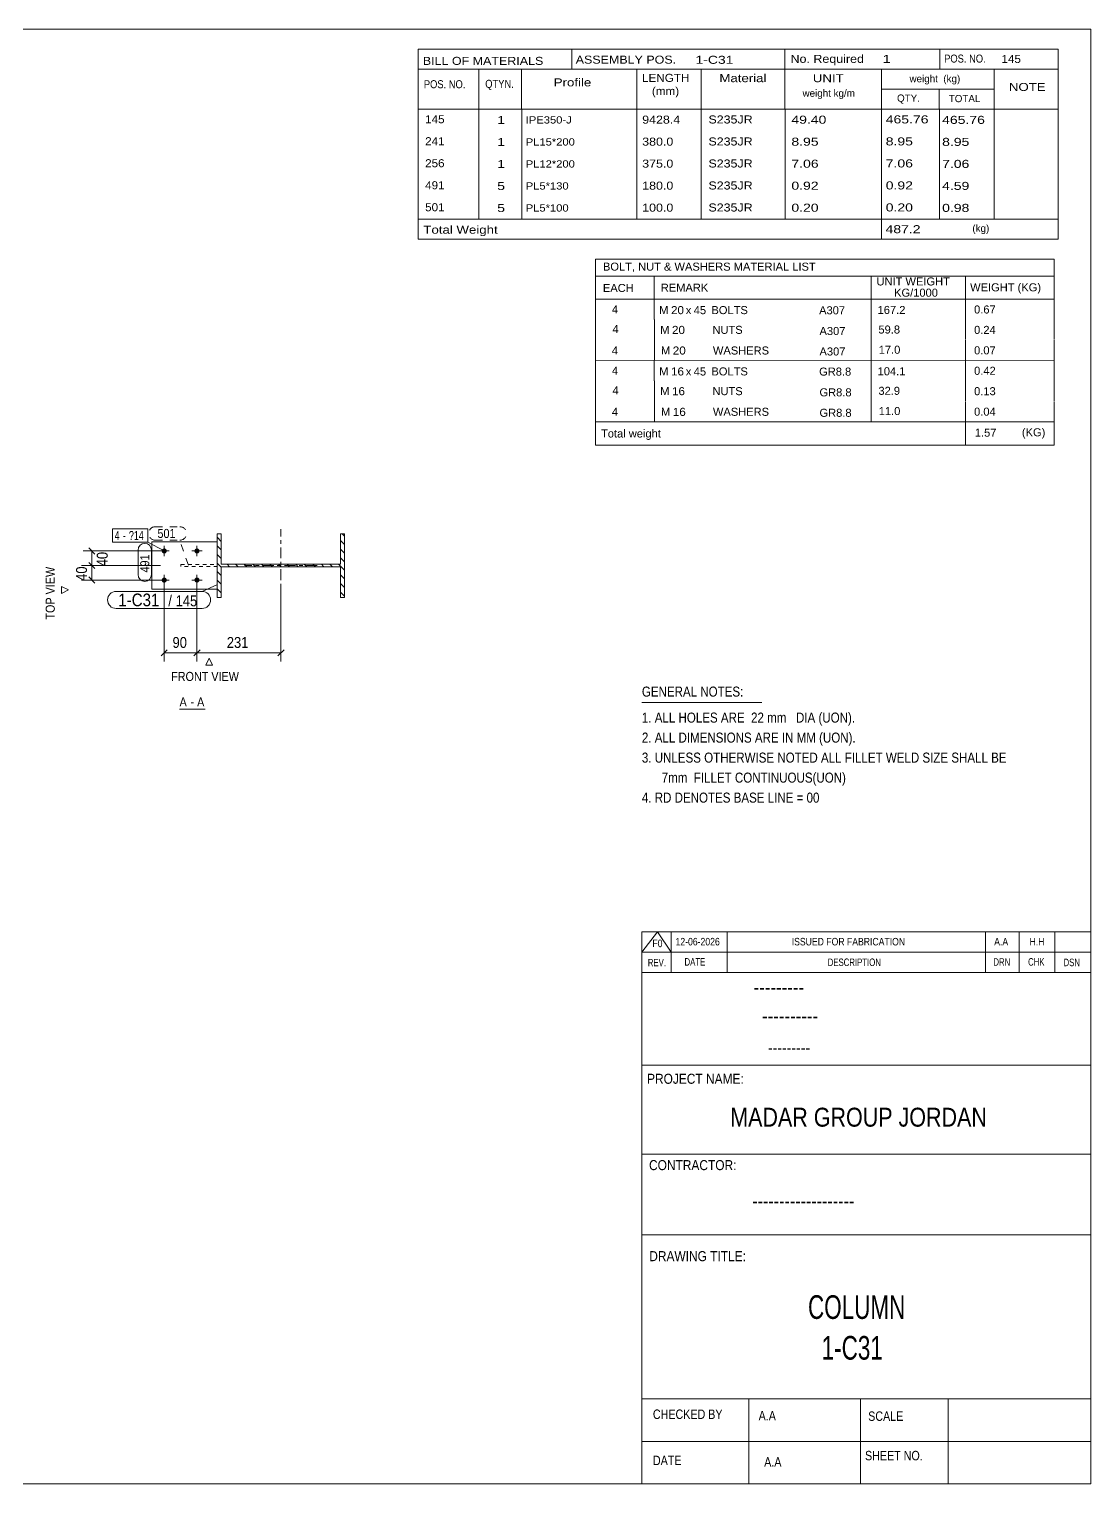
# Model space of a CAD drawing. Header units: millimetres. Extents: x 2 to 579, y 1 to 405.
# Drawn here: x 287 to 579, y 5 to 405 of the extents above; entities that cross this region are included whole.
import ezdxf

# ---------------------------------------------------------------- set-up
doc = ezdxf.new("R2010")
doc.units = ezdxf.units.MM
for name, pattern in [('XKITLINE00', [0]), ('XKITLINE01', [4, 1, -1, 1, -1]), ('XKITLINE02', [4, 2, -2]), ('XKITLINE03', [6, 3, -1, 1, -1])]:
    doc.linetypes.add(name, pattern=pattern)
for name, color, linetype, lineweight in [('Bolt', 3, 'Continuous', 0), ('BoltMark', 7, 'Continuous', 0), ('Dimensions', 7, 'Continuous', 0), ('DrawingSheet', 5, 'Continuous', 0), ('OtherObjectType', 7, 'Continuous', 0), ('Part', 2, 'Continuous', 0), ('PartMark', 7, 'Continuous', 0)]:
    doc.layers.add(name, color=color, linetype=linetype, lineweight=lineweight)
doc.styles.add('@ARIAL_UNICODE_MS_BOLD', font='ARIAL.TTF')
doc.styles.add('ARIAL', font='ARIAL.TTF')
doc.styles.add('ARIAL_NARROW', font='ARIALN.TTF')
doc.styles.add('COMIC_SANS_MS_BOLD', font='COMICBD.TTF')
doc.styles.add('SWIS721_EX_BT', font='ARIAL.TTF')
doc.styles.add('SWISSE', font='ARIAL.TTF')

# ---------------------------------------------------------------- blocks, each defined once
blk = doc.blocks.new('*A1')
at = {"layer": 'Part', "color": 7, "linetype": 'XKITLINE00', "lineweight": 0}
for p, q in [((339.83, 264.16), (338.73, 265.26)), ((373.73, 263.26), (372.63, 264.36)), ((373.73, 265.62), (373.09, 266.26)), ((339.83, 261.81), (338.73, 262.91)), ((339.83, 259.45), (338.73, 260.55)), ((373.73, 260.91), (372.63, 262.01)), ((339.83, 257.09), (338.73, 258.19)), ((342.12, 257.16), (341.42, 257.86)), ((344.47, 257.16), (343.77, 257.86)), ((346.83, 257.16), (346.13, 257.86)), ((349.19, 257.16), (348.49, 257.86)), ((351.55, 257.16), (350.85, 257.86)), ((353.9, 257.16), (353.2, 257.86)), ((356.26, 257.16), (355.56, 257.86)), ((358.62, 257.16), (357.92, 257.86)), ((360.98, 257.16), (360.28, 257.86)), ((363.33, 257.16), (362.63, 257.86)), ((365.69, 257.16), (364.99, 257.86)), ((368.05, 257.16), (367.35, 257.86)), ((370.4, 257.16), (369.7, 257.86)), ((373.73, 256.19), (372.06, 257.86)), ((373.73, 258.55), (372.63, 259.65)), ((339.83, 254.73), (338.73, 255.83)), ((339.83, 252.38), (338.73, 253.48)), ((373.73, 253.84), (372.63, 254.94)), ((373.73, 251.48), (372.63, 252.58)), ((339.83, 250.02), (338.73, 251.12)), ((338.73, 248.76), (338.73, 248.76)), ((338.73, 248.76), (338.73, 248.76)), ((373.73, 249.12), (372.63, 250.22))]:
    blk.add_line(p, q, dxfattribs=at)
blk = doc.blocks.new('*A42')
at = {"layer": 'Bolt'}
for points in [[(324.16, 262.21), (324.2, 262.21), (324.23, 262.2), (324.27, 262.2), (324.3, 262.19), (324.33, 262.18), (324.37, 262.17), (324.4, 262.16), (324.43, 262.14), (324.46, 262.13), (324.49, 262.11), (324.52, 262.09), (324.55, 262.07), (324.57, 262.05), (324.6, 262.03), (324.63, 262.01), (324.65, 261.98), (324.67, 261.96), (324.69, 261.93), (324.71, 261.9), (324.73, 261.87), (324.75, 261.84), (324.76, 261.81), (324.78, 261.78), (324.79, 261.75), (324.8, 261.71), (324.81, 261.68), (324.82, 261.65), (324.82, 261.61), (324.83, 261.58), (324.83, 261.55), (324.83, 261.51), (324.83, 261.48), (324.83, 261.44), (324.82, 261.41), (324.82, 261.37), (324.81, 261.34), (324.8, 261.31), (324.79, 261.28), (324.78, 261.24), (324.76, 261.21), (324.75, 261.18), (324.73, 261.15), (324.71, 261.12), (324.69, 261.09), (324.67, 261.07), (324.65, 261.04), (324.63, 261.02), (324.6, 260.99), (324.57, 260.97), (324.55, 260.95), (324.52, 260.93), (324.49, 260.91), (324.46, 260.89), (324.43, 260.88), (324.4, 260.86), (324.37, 260.85), (324.33, 260.84), (324.3, 260.83), (324.27, 260.82), (324.23, 260.82), (324.2, 260.81), (324.16, 260.81), (324.13, 260.81), (324.1, 260.81), (324.06, 260.81), (324.03, 260.82), (323.99, 260.82), (323.96, 260.83), (323.93, 260.84), (323.89, 260.85), (323.86, 260.86), (323.83, 260.88), (323.8, 260.89), (323.77, 260.91), (323.74, 260.93), (323.71, 260.95), (323.69, 260.97), (323.66, 260.99), (323.64, 261.02), (323.61, 261.04), (323.59, 261.07), (323.57, 261.09), (323.55, 261.12), (323.53, 261.15), (323.51, 261.18), (323.5, 261.21), (323.48, 261.24), (323.47, 261.28), (323.46, 261.31), (323.45, 261.34), (323.44, 261.37), (323.44, 261.41), (323.43, 261.44), (323.43, 261.48), (323.43, 261.51), (323.43, 261.55), (323.43, 261.58), (323.44, 261.61), (323.44, 261.65), (323.45, 261.68), (323.46, 261.71), (323.47, 261.75), (323.48, 261.78), (323.5, 261.81), (323.51, 261.84), (323.53, 261.87), (323.55, 261.9), (323.57, 261.93), (323.59, 261.96), (323.61, 261.98), (323.64, 262.01), (323.66, 262.03), (323.69, 262.05), (323.71, 262.07), (323.74, 262.09), (323.77, 262.11), (323.8, 262.13), (323.83, 262.14), (323.86, 262.16), (323.89, 262.17), (323.93, 262.18), (323.96, 262.19), (323.99, 262.2), (324.03, 262.2), (324.06, 262.21), (324.1, 262.21), (324.13, 262.21)], [(333.16, 262.21), (333.2, 262.21), (333.23, 262.2), (333.27, 262.2), (333.3, 262.19), (333.33, 262.18), (333.37, 262.17), (333.4, 262.16), (333.43, 262.14), (333.46, 262.13), (333.49, 262.11), (333.52, 262.09), (333.55, 262.07), (333.57, 262.05), (333.6, 262.03), (333.63, 262.01), (333.65, 261.98), (333.67, 261.96), (333.69, 261.93), (333.71, 261.9), (333.73, 261.87), (333.75, 261.84), (333.76, 261.81), (333.78, 261.78), (333.79, 261.75), (333.8, 261.71), (333.81, 261.68), (333.82, 261.65), (333.82, 261.61), (333.83, 261.58), (333.83, 261.55), (333.83, 261.51), (333.83, 261.48), (333.83, 261.44), (333.82, 261.41), (333.82, 261.37), (333.81, 261.34), (333.8, 261.31), (333.79, 261.28), (333.78, 261.24), (333.76, 261.21), (333.75, 261.18), (333.73, 261.15), (333.71, 261.12), (333.69, 261.09), (333.67, 261.07), (333.65, 261.04), (333.63, 261.02), (333.6, 260.99), (333.57, 260.97), (333.55, 260.95), (333.52, 260.93), (333.49, 260.91), (333.46, 260.89), (333.43, 260.88), (333.4, 260.86), (333.37, 260.85), (333.33, 260.84), (333.3, 260.83), (333.27, 260.82), (333.23, 260.82), (333.2, 260.81), (333.16, 260.81), (333.13, 260.81), (333.1, 260.81), (333.06, 260.81), (333.03, 260.82), (332.99, 260.82), (332.96, 260.83), (332.93, 260.84), (332.89, 260.85), (332.86, 260.86), (332.83, 260.88), (332.8, 260.89), (332.77, 260.91), (332.74, 260.93), (332.71, 260.95), (332.69, 260.97), (332.66, 260.99), (332.64, 261.02), (332.61, 261.04), (332.59, 261.07), (332.57, 261.09), (332.55, 261.12), (332.53, 261.15), (332.51, 261.18), (332.5, 261.21), (332.48, 261.24), (332.47, 261.28), (332.46, 261.31), (332.45, 261.34), (332.44, 261.37), (332.44, 261.41), (332.43, 261.44), (332.43, 261.48), (332.43, 261.51), (332.43, 261.55), (332.43, 261.58), (332.44, 261.61), (332.44, 261.65), (332.45, 261.68), (332.46, 261.71), (332.47, 261.75), (332.48, 261.78), (332.5, 261.81), (332.51, 261.84), (332.53, 261.87), (332.55, 261.9), (332.57, 261.93), (332.59, 261.96), (332.61, 261.98), (332.64, 262.01), (332.66, 262.03), (332.69, 262.05), (332.71, 262.07), (332.74, 262.09), (332.77, 262.11), (332.8, 262.13), (332.83, 262.14), (332.86, 262.16), (332.89, 262.17), (332.93, 262.18), (332.96, 262.19), (332.99, 262.2), (333.03, 262.2), (333.06, 262.21), (333.1, 262.21), (333.13, 262.21)], [(324.16, 254.21), (324.2, 254.21), (324.23, 254.2), (324.27, 254.2), (324.3, 254.19), (324.33, 254.18), (324.37, 254.17), (324.4, 254.16), (324.43, 254.14), (324.46, 254.13), (324.49, 254.11), (324.52, 254.09), (324.55, 254.07), (324.57, 254.05), (324.6, 254.03), (324.63, 254.01), (324.65, 253.98), (324.67, 253.96), (324.69, 253.93), (324.71, 253.9), (324.73, 253.87), (324.75, 253.84), (324.76, 253.81), (324.78, 253.78), (324.79, 253.75), (324.8, 253.71), (324.81, 253.68), (324.82, 253.65), (324.82, 253.61), (324.83, 253.58), (324.83, 253.55), (324.83, 253.51), (324.83, 253.48), (324.83, 253.44), (324.82, 253.41), (324.82, 253.37), (324.81, 253.34), (324.8, 253.31), (324.79, 253.28), (324.78, 253.24), (324.76, 253.21), (324.75, 253.18), (324.73, 253.15), (324.71, 253.12), (324.69, 253.09), (324.67, 253.07), (324.65, 253.04), (324.63, 253.02), (324.6, 252.99), (324.57, 252.97), (324.55, 252.95), (324.52, 252.93), (324.49, 252.91), (324.46, 252.89), (324.43, 252.88), (324.4, 252.86), (324.37, 252.85), (324.33, 252.84), (324.3, 252.83), (324.27, 252.82), (324.23, 252.82), (324.2, 252.81), (324.16, 252.81), (324.13, 252.81), (324.1, 252.81), (324.06, 252.81), (324.03, 252.82), (323.99, 252.82), (323.96, 252.83), (323.93, 252.84), (323.89, 252.85), (323.86, 252.86), (323.83, 252.88), (323.8, 252.89), (323.77, 252.91), (323.74, 252.93), (323.71, 252.95), (323.69, 252.97), (323.66, 252.99), (323.64, 253.02), (323.61, 253.04), (323.59, 253.07), (323.57, 253.09), (323.55, 253.12), (323.53, 253.15), (323.51, 253.18), (323.5, 253.21), (323.48, 253.24), (323.47, 253.28), (323.46, 253.31), (323.45, 253.34), (323.44, 253.37), (323.44, 253.41), (323.43, 253.44), (323.43, 253.48), (323.43, 253.51), (323.43, 253.55), (323.43, 253.58), (323.44, 253.61), (323.44, 253.65), (323.45, 253.68), (323.46, 253.71), (323.47, 253.75), (323.48, 253.78), (323.5, 253.81), (323.51, 253.84), (323.53, 253.87), (323.55, 253.9), (323.57, 253.93), (323.59, 253.96), (323.61, 253.98), (323.64, 254.01), (323.66, 254.03), (323.69, 254.05), (323.71, 254.07), (323.74, 254.09), (323.77, 254.11), (323.8, 254.13), (323.83, 254.14), (323.86, 254.16), (323.89, 254.17), (323.93, 254.18), (323.96, 254.19), (323.99, 254.2), (324.03, 254.2), (324.06, 254.21), (324.1, 254.21), (324.13, 254.21)], [(333.16, 254.21), (333.2, 254.21), (333.23, 254.2), (333.27, 254.2), (333.3, 254.19), (333.33, 254.18), (333.37, 254.17), (333.4, 254.16), (333.43, 254.14), (333.46, 254.13), (333.49, 254.11), (333.52, 254.09), (333.55, 254.07), (333.57, 254.05), (333.6, 254.03), (333.63, 254.01), (333.65, 253.98), (333.67, 253.96), (333.69, 253.93), (333.71, 253.9), (333.73, 253.87), (333.75, 253.84), (333.76, 253.81), (333.78, 253.78), (333.79, 253.75), (333.8, 253.71), (333.81, 253.68), (333.82, 253.65), (333.82, 253.61), (333.83, 253.58), (333.83, 253.55), (333.83, 253.51), (333.83, 253.48), (333.83, 253.44), (333.82, 253.41), (333.82, 253.37), (333.81, 253.34), (333.8, 253.31), (333.79, 253.28), (333.78, 253.24), (333.76, 253.21), (333.75, 253.18), (333.73, 253.15), (333.71, 253.12), (333.69, 253.09), (333.67, 253.07), (333.65, 253.04), (333.63, 253.02), (333.6, 252.99), (333.57, 252.97), (333.55, 252.95), (333.52, 252.93), (333.49, 252.91), (333.46, 252.89), (333.43, 252.88), (333.4, 252.86), (333.37, 252.85), (333.33, 252.84), (333.3, 252.83), (333.27, 252.82), (333.23, 252.82), (333.2, 252.81), (333.16, 252.81), (333.13, 252.81), (333.1, 252.81), (333.06, 252.81), (333.03, 252.82), (332.99, 252.82), (332.96, 252.83), (332.93, 252.84), (332.89, 252.85), (332.86, 252.86), (332.83, 252.88), (332.8, 252.89), (332.77, 252.91), (332.74, 252.93), (332.71, 252.95), (332.69, 252.97), (332.66, 252.99), (332.64, 253.02), (332.61, 253.04), (332.59, 253.07), (332.57, 253.09), (332.55, 253.12), (332.53, 253.15), (332.51, 253.18), (332.5, 253.21), (332.48, 253.24), (332.47, 253.28), (332.46, 253.31), (332.45, 253.34), (332.44, 253.37), (332.44, 253.41), (332.43, 253.44), (332.43, 253.48), (332.43, 253.51), (332.43, 253.55), (332.43, 253.58), (332.44, 253.61), (332.44, 253.65), (332.45, 253.68), (332.46, 253.71), (332.47, 253.75), (332.48, 253.78), (332.5, 253.81), (332.51, 253.84), (332.53, 253.87), (332.55, 253.9), (332.57, 253.93), (332.59, 253.96), (332.61, 253.98), (332.64, 254.01), (332.66, 254.03), (332.69, 254.05), (332.71, 254.07), (332.74, 254.09), (332.77, 254.11), (332.8, 254.13), (332.83, 254.14), (332.86, 254.16), (332.89, 254.17), (332.93, 254.18), (332.96, 254.19), (332.99, 254.2), (333.03, 254.2), (333.06, 254.21), (333.1, 254.21), (333.13, 254.21)]]:
    blk.add_hatch(color=3, dxfattribs=at).paths.add_polyline_path(points, flags=17)
at = {"layer": 'Bolt', "color": 3, "linetype": 'XKITLINE00', "lineweight": 0}
for p, q in [((322.73, 261.51), (325.53, 261.51)), ((324.13, 262.91), (324.13, 260.11)), ((331.73, 261.51), (334.53, 261.51)), ((333.13, 262.91), (333.13, 260.11)), ((322.73, 253.51), (325.53, 253.51)), ((324.13, 254.91), (324.13, 252.11)), ((331.73, 253.51), (334.53, 253.51)), ((333.13, 254.91), (333.13, 252.11))]:
    blk.add_line(p, q, dxfattribs=at)
blk = doc.blocks.new('*A43')
at = {"layer": 'Part', "color": 2, "linetype": 'XKITLINE00', "lineweight": 0}
for p, q in [((338.73, 248.76), (338.73, 266.26)), ((338.73, 266.26), (339.83, 266.26)), ((339.83, 266.26), (339.83, 257.86)), ((372.63, 257.86), (372.63, 266.26)), ((372.63, 266.26), (373.73, 266.26)), ((373.73, 266.26), (373.73, 248.76)), ((339.83, 257.86), (372.63, 257.86)), ((372.63, 257.16), (339.83, 257.16)), ((339.83, 257.16), (339.83, 248.76)), ((372.63, 248.76), (372.63, 257.16)), ((339.83, 248.76), (338.73, 248.76)), ((373.73, 248.76), (372.63, 248.76))]:
    blk.add_line(p, q, dxfattribs=at)
at = {"layer": 'Part', "color": 7, "linetype": 'XKITLINE03', "lineweight": 0}
for p, q in [((356.23, 247.51), (356.23, 267.51)), ((366.23, 257.51), (346.23, 257.51))]:
    blk.add_line(p, q, dxfattribs=at)
blk = doc.blocks.new('*A44')
at = {"layer": 'Part', "color": 7, "linetype": 'XKITLINE01', "lineweight": 0}
for p, q in [((328.73, 257.76), (338.73, 257.76)), ((328.73, 257.26), (328.73, 257.76)), ((338.73, 257.26), (328.73, 257.26)), ((338.73, 257.76), (338.73, 257.26))]:
    blk.add_line(p, q, dxfattribs=at)
blk = doc.blocks.new('*A45')
at = {"layer": 'Part', "color": 2, "linetype": 'XKITLINE00', "lineweight": 0}
for p, q in [((320.73, 264.01), (338.73, 264.01)), ((320.73, 264.01), (320.73, 251.01)), ((320.73, 251.01), (338.73, 251.01))]:
    blk.add_line(p, q, dxfattribs=at)
at = {"layer": 'Part', "color": 7, "linetype": 'XKITLINE01', "lineweight": 0}
blk.add_line((338.73, 264.01), (338.73, 251.01), dxfattribs=at)
blk = doc.blocks.new('*A46')
at = {"layer": 'DrawingSheet', "color": 5, "linetype": 'XKITLINE00', "lineweight": 0}
for p, q in [((579, 405), (5, 405)), ((5, 405), (5, 5)), ((579, 5), (579, 405)), ((5, 5), (579, 5))]:
    blk.add_line(p, q, dxfattribs=at)
at = {"layer": 'DrawingSheet', "color": 5, "style": 'ARIAL', "width": 0.85}
blk.add_text('Tekla structures', height=2, rotation=90, dxfattribs=at).set_placement((4.5, 5.5))
blk = doc.blocks.new('*A47')
at = {"layer": 'OtherObjectType', "color": 7, "linetype": 'XKITLINE00', "lineweight": 0}
for p, q in [((442.76, 341.75), (442.75, 330.75)), ((442.76, 341.75), (568.88, 341.75)), ((568.88, 341.75), (568.88, 330.75)), ((442.75, 337.1), (568.88, 337.1)), ((458.87, 337.11), (458.87, 330.75)), ((518.57, 337.11), (518.57, 330.75)), ((544.47, 337.09), (544.47, 330.75)), ((442.76, 330.72), (442.76, 325.22)), ((442.77, 330.75), (568.88, 330.75)), ((458.92, 330.75), (458.92, 325.13)), ((518.57, 330.75), (518.57, 325.13)), ((544.5, 330.75), (544.5, 325.25)), ((568.88, 330.75), (568.88, 325.25)), ((442.79, 325.13), (442.79, 319.52)), ((458.95, 325.13), (458.95, 319.51)), ((518.57, 325.13), (518.57, 319.51)), ((544.5, 325.13), (544.5, 319.63)), ((568.88, 325.13), (568.88, 319.63)), ((442.79, 319.5), (442.79, 313.93)), ((458.95, 319.51), (458.95, 313.89)), ((518.57, 319.51), (518.57, 313.89)), ((544.5, 319.51), (544.5, 313.9)), ((568.88, 319.51), (568.88, 313.9)), ((568.88, 313.9), (442.75, 313.93)), ((442.76, 313.86), (442.76, 308.36)), ((458.92, 313.89), (458.92, 308.27)), ((518.57, 313.89), (518.57, 308.27)), ((544.5, 313.89), (544.5, 308.39)), ((568.88, 313.89), (568.88, 308.39)), ((442.79, 308.27), (442.79, 302.66)), ((458.95, 308.27), (458.95, 302.66)), ((518.57, 308.27), (518.57, 302.66)), ((544.5, 308.27), (544.5, 302.77)), ((568.88, 308.27), (568.88, 302.77)), ((442.79, 302.64), (442.79, 297.07)), ((458.95, 302.65), (458.95, 297.04)), ((518.57, 302.66), (518.57, 297.04)), ((544.5, 302.65), (544.5, 297.05)), ((568.88, 302.65), (568.88, 297.04)), ((568.88, 297.04), (442.75, 297.07)), ((442.78, 297.04), (442.78, 290.63)), ((442.85, 297.03), (568.87, 297.04)), ((544.5, 297), (544.5, 290.59)), ((568.87, 297.01), (568.87, 290.59)), ((442.77, 290.59), (568.87, 290.59))]:
    blk.add_line(p, q, dxfattribs=at)
at = {"layer": 'OtherObjectType', "color": 7, "style": 'ARIAL_NARROW'}
for s, width, p in [('BOLT, NUT & WASHERS MATERIAL LIST', 1.211571, (444.79, 338.59)), ('UNIT WEIGHT', 1.211571, (520.03, 334.52)), ('EACH', 1.211571, (444.78, 332.72)), ('REMARK', 1.211571, (460.7, 332.81)), (' KG/1000', 1.211571, (524.02, 331.43)), ('WEIGHT (KG)', 1.211571, (545.78, 332.9)), ('4', 1.211571, (447.26, 326.85)), ('M', 1.211571, (460.26, 326.65)), ('20', 1.275, (463.5, 326.63)), ('x', 1.211571, (467.58, 326.63)), ('45', 1.211571, (469.76, 326.62)), ('BOLTS', 1.211571, (474.63, 326.64)), ('A307', 1.211571, (504.25, 326.59)), ('167.2', 1.211571, (520.34, 326.68)), ('0.67', 1.211571, (546.87, 326.81)), ('4', 1.211571, (447.4, 321.41)), ('M', 1.211571, (460.54, 321.21)), ('20', 1.275, (463.78, 321.19)), ('NUTS', 1.211571, (474.91, 321.21)), ('A307', 1.211571, (504.35, 320.89)), ('59.8', 1.211571, (520.56, 321.3)), ('0.24', 1.211571, (546.87, 321.19)), ('4', 1.211571, (447.24, 315.54)), ('M', 1.211571, (460.76, 315.54)), ('20', 1.275, (464, 315.52)), ('WASHERS', 1.211571, (475.04, 315.53)), ('A307', 1.211571, (504.35, 315.27)), ('17.0', 1.211571, (520.64, 315.74)), ('0.07', 1.211571, (546.87, 315.58)), ('4', 1.211571, (447.26, 310)), ('16', 1.275, (463.5, 309.77)), ('BOLTS', 1.211571, (474.63, 309.78)), ('104.1', 1.211571, (520.34, 309.82)), ('0.42', 1.211571, (546.87, 309.96)), ('M', 1.211571, (460.26, 309.79)), ('x', 1.211571, (467.58, 309.77)), ('45', 1.211571, (469.76, 309.76)), ('GR8.8', 1.211571, (504.25, 309.73)), ('4', 1.211571, (447.4, 304.55)), ('M', 1.211571, (460.54, 304.36)), ('16', 1.275, (463.78, 304.34)), ('NUTS', 1.211571, (474.91, 304.35)), ('GR8.8', 1.211571, (504.35, 304.03)), ('32.9', 1.211571, (520.56, 304.45)), ('0.13', 1.211571, (546.87, 304.34)), ('4', 1.211571, (447.24, 298.68)), ('M', 1.211571, (460.76, 298.68)), ('16', 1.275, (464, 298.66)), ('WASHERS', 1.211571, (475.04, 298.68)), ('GR8.8', 1.211571, (504.35, 298.41)), ('11.0', 1.211571, (520.64, 298.88)), ('0.04', 1.211571, (546.87, 298.72)), ('Total weight', 1.211571, (444.26, 292.71)), ('1.57', 1.211571, (547.07, 292.94)), ('(KG)', 1.211571, (560.02, 293.04))]:
    blk.add_text(s, height=2.2, dxfattribs=dict(at, width=width)).set_placement(p)
blk = doc.blocks.new('*A48')
at = {"layer": 'OtherObjectType', "color": 7, "linetype": 'XKITLINE00', "lineweight": 0}
blk.add_line((455.5, 219.82), (488.5, 219.82), dxfattribs=at)
at = {"layer": 'OtherObjectType', "color": 7, "style": 'ARIAL_NARROW', "width": 1.008832}
for s, p in [('GENERAL NOTES:', (455.5, 221.47)), ('1. ALL HOLES ARE  22 mm   DIA (UON).', (455.5, 214.32)), ('2. ALL DIMENSIONS ARE IN MM (UON).', (455.5, 208.82)), ('3. UNLESS OTHERWISE NOTED ALL FILLET WELD SIZE SHALL BE', (455.5, 203.32)), ('7mm  FILLET CONTINUOUS(UON)', (460.95, 197.82)), ('4. RD DENOTES BASE LINE = 00', (455.5, 192.32))]:
    blk.add_text(s, height=2.75, dxfattribs=at).set_placement(p)
blk = doc.blocks.new('*A49')
at = {"layer": 'OtherObjectType', "color": 7, "linetype": 'XKITLINE00', "lineweight": 0}
for p, q in [((455.5, 156.76), (579, 156.76)), ((455.5, 151.21), (459.82, 156.76)), ((455.5, 151.21), (455.5, 156.76)), ((459.82, 156.76), (463.53, 151.21)), ((463.53, 151.21), (463.53, 156.76)), ((478.97, 151.21), (478.97, 156.76)), ((549.98, 151.21), (549.98, 156.76)), ((559.24, 151.21), (559.24, 156.76)), ((569.12, 151.21), (569.12, 156.76)), ((579, 151.21), (579, 156.76)), ((455.5, 151.21), (579, 151.21)), ((455.5, 145.65), (455.5, 151.21)), ((459.21, 151.21), (579, 151.21)), ((463.53, 145.65), (463.53, 151.21)), ((478.97, 145.65), (478.97, 151.21)), ((549.98, 145.65), (549.98, 151.21)), ((559.24, 145.65), (559.24, 151.21)), ((569.12, 145.65), (569.12, 151.21)), ((579, 145.65), (579, 151.21))]:
    blk.add_line(p, q, dxfattribs=at)
at = {"layer": 'OtherObjectType', "color": 7, "style": 'ARIAL_NARROW'}
for s, height, width, p in [('F0', 2.058, 1.008832, (458.4, 152.59)), ('12-06-2026', 2.058, 1.008832, (464.76, 153.06)), ('ISSUED FOR FABRICATION', 2.0583, 1.008832, (496.71, 153.06)), ('A.A', 2.058, 1.008832, (552.4, 153.06)), ('H.H', 2.058, 1.008832, (562.13, 153.06)), ('REV.', 2.058, 0.907949, (457.13, 147.31)), ('DATE', 2.058, 0.907949, (467.23, 147.5)), ('DESCRIPTION', 2.0583, 0.907949, (506.61, 147.39)), ('DRN', 2.058, 0.907949, (552.17, 147.47)), ('CHK', 2.058, 0.907949, (561.72, 147.5)), ('DSN', 2.058, 0.907949, (571.47, 147.35))]:
    blk.add_text(s, height=height, dxfattribs=dict(at, width=width)).set_placement(p)
blk = doc.blocks.new('*A51')
at = {"layer": 'OtherObjectType', "color": 2, "linetype": 'XKITLINE00', "lineweight": 0}
for p, q in [((455.5, 145.65), (579, 145.65)), ((455.5, 5), (455.5, 145.64)), ((578.98, 145.64), (579, 5)), ((579, 120.14), (455.5, 120.14)), ((455.5, 95.63), (579, 95.63)), ((579, 73.49), (455.5, 73.49)), ((579, 28.4), (455.5, 28.4)), ((484.94, 28.4), (484.94, 5)), ((515.62, 5), (515.62, 28.4)), ((539.75, 5), (539.75, 28.4)), ((579, 16.7), (455.5, 16.7)), ((579, 5), (455.5, 5))]:
    blk.add_line(p, q, dxfattribs=at)
at = {"layer": 'OtherObjectType', "color": 4, "style": '@ARIAL_UNICODE_MS_BOLD', "width": 0.85}
blk.add_text('---------', height=3.9, dxfattribs=at).set_placement((486.23, 139.59))
at = {"layer": 'OtherObjectType', "color": 7, "style": 'ARIAL', "width": 0.85}
for s, height, p in [('----------', 3.9, (488.56, 131.77)), ('---------', 3.25, (490.21, 123.31))]:
    blk.add_text(s, height=height, dxfattribs=at).set_placement(p)
at = {"layer": 'OtherObjectType', "color": 3, "width": 0.85}
for s, style, p in [('PROJECT NAME:', 'SWIS721_EX_BT', (456.92, 115.01)), ('CONTRACTOR:', 'SWISSE', (457.47, 91.27)), ('DRAWING TITLE:', 'SWIS721_EX_BT', (457.53, 66.24))]:
    blk.add_text(s, height=2.7618, dxfattribs=dict(at, style=style)).set_placement(p)
at = {"layer": 'OtherObjectType', "color": 7, "width": 0.85}
for s, height, p in [('MADAR GROUP JORDAN', 5.2, (479.79, 103.23)), ('CHECKED BY', 2.592, (458.53, 22.86)), ('A.A', 2.592, (487.61, 22.45)), ('SCALE', 2.592, (517.74, 22.33)), ('DATE', 2.592, (458.54, 10.16)), ('A.A', 2.592, (489.14, 9.76)), ('SHEET NO.', 2.592, (516.87, 11.49))]:
    blk.add_text(s, height=height, dxfattribs=at).set_placement(p)
at = {"layer": 'OtherObjectType', "color": 1}
for s, height, style, width, p in [('-------------------', 3.9, 'COMIC_SANS_MS_BOLD', 0.85, (485.87, 80.86)), ('COLUMN', 6.5, 'ARIAL', 0.68, (501.19, 50.37)), ('1-C31', 6.5, 'ARIAL', 0.68, (504.95, 39.17))]:
    blk.add_text(s, height=height, dxfattribs=dict(at, style=style, width=width)).set_placement(p)
blk = doc.blocks.new('*A52')
at = {"layer": 'OtherObjectType', "color": 7, "linetype": 'XKITLINE00', "lineweight": 0}
for p, q in [((393.98, 399.5), (569.98, 399.5)), ((393.98, 399.5), (393.98, 388.5)), ((436.26, 399.42), (436.26, 393.87)), ((494.85, 394), (494.85, 399.5)), ((537.43, 393.96), (537.43, 399.42)), ((569.98, 394), (569.98, 399.5)), ((393.98, 394), (569.98, 394)), ((410.64, 394), (410.64, 383)), ((422.4, 393.98), (422.4, 383.03)), ((454.12, 393.99), (454.13, 383)), ((471.78, 393.98), (471.78, 383)), ((494.85, 393.98), (494.85, 383)), ((521.43, 394), (521.43, 383)), ((552.42, 394), (552.42, 383)), ((569.98, 394), (569.98, 388.5)), ((393.98, 388.5), (393.98, 383)), ((521.45, 388.52), (552.45, 388.52)), ((537.28, 388.52), (537.28, 383)), ((569.98, 388.5), (569.98, 383)), ((393.98, 383), (569.98, 383)), ((393.98, 383), (393.98, 376.95)), ((410.63, 383), (410.63, 376.95)), ((422.44, 382.99), (422.44, 376.95)), ((454.12, 383), (454.11, 376.95)), ((471.79, 383), (471.79, 376.95)), ((494.87, 383), (494.87, 376.95)), ((521.44, 383), (521.44, 376.95)), ((537.33, 382.95), (537.33, 376.95)), ((552.43, 383), (552.43, 376.95)), ((569.98, 383), (569.98, 376.95)), ((393.98, 376.95), (393.98, 370.9)), ((410.63, 376.95), (410.63, 370.9)), ((422.44, 376.94), (422.44, 370.9)), ((454.12, 376.95), (454.11, 370.9)), ((471.79, 376.95), (471.79, 370.9)), ((494.87, 376.95), (494.87, 370.9)), ((521.44, 376.95), (521.44, 370.9)), ((537.33, 376.9), (537.33, 370.9)), ((552.43, 376.95), (552.43, 370.9)), ((569.98, 376.95), (569.98, 370.9)), ((393.98, 370.9), (393.98, 364.85)), ((410.63, 370.9), (410.63, 364.85)), ((422.44, 370.89), (422.44, 364.85)), ((454.12, 370.9), (454.11, 364.85)), ((471.79, 370.9), (471.79, 364.85)), ((494.87, 370.9), (494.87, 364.85)), ((521.44, 370.9), (521.44, 364.85)), ((537.33, 370.85), (537.33, 364.85)), ((552.43, 370.9), (552.43, 364.85)), ((569.98, 370.9), (569.98, 364.85)), ((393.98, 364.85), (393.98, 358.8)), ((410.63, 364.85), (410.63, 358.8)), ((422.44, 364.84), (422.44, 358.8)), ((454.12, 364.85), (454.11, 358.8)), ((471.79, 364.85), (471.79, 358.8)), ((494.87, 364.85), (494.87, 358.8)), ((521.44, 364.85), (521.44, 358.8)), ((537.33, 364.8), (537.33, 358.8)), ((552.43, 364.85), (552.43, 358.8)), ((569.98, 364.85), (569.98, 358.8)), ((393.98, 358.8), (393.98, 352.75)), ((410.63, 358.8), (410.63, 352.75)), ((422.44, 358.79), (422.44, 352.75)), ((454.12, 358.8), (454.11, 352.75)), ((471.79, 358.8), (471.79, 352.75)), ((494.87, 358.8), (494.87, 352.75)), ((521.44, 358.8), (521.44, 352.75)), ((537.33, 358.75), (537.33, 352.75)), ((552.43, 358.8), (552.43, 352.75)), ((569.98, 358.8), (569.98, 352.75)), ((393.98, 352.75), (569.98, 352.75)), ((393.98, 352.75), (393.98, 347.25)), ((521.44, 352.75), (521.44, 347.25)), ((569.98, 352.75), (569.98, 347.25)), ((393.98, 347.25), (569.98, 347.25))]:
    blk.add_line(p, q, dxfattribs=at)
at = {"layer": 'OtherObjectType', "color": 7, "style": 'ARIAL_NARROW'}
for s, height, width, p in [('BILL OF MATERIALS', 2.2, 1.36, (395.25, 395.16)), ('ASSEMBLY POS.', 2.2, 1.36, (437.3, 395.5)), ('1-C31', 2.2, 1.525501, (470.23, 395.46)), ('No. Required', 2.2, 1.36, (496.39, 395.72)), ('1', 2.2, 1.525501, (521.75, 395.72)), ('POS. NO.', 2.2, 1.02, (538.63, 395.79)), ('145', 2.2, 1.270501, (554.4, 395.69)), ('LENGTH', 2.2, 1.275, (455.54, 390.49)), ('Material', 2.2, 1.445, (476.81, 390.41)), ('UNIT', 2.2, 1.445, (502.52, 390.4)), ('weight  (kg)', 1.98, 1.19, (529.11, 390.39)), ('POS. NO.', 2.2, 1.02, (395.53, 388.74)), ('QTYN.', 2.2, 1.02, (412.42, 388.84)), ('Profile', 2.2, 1.445, (431.26, 389.25)), ('(mm)', 2.2, 1.275, (458.26, 386.86)), ('weight kg/m', 1.98, 1.19, (499.69, 386.4)), ('NOTE', 2.2, 1.445, (556.44, 387.99)), ('QTY.', 1.98, 1.19, (525.68, 385.03)), ('TOTAL', 1.98, 1.19, (539.9, 384.91)), ('145', 2.2, 1.270501, (395.89, 379.12)), ('1', 2.2, 1.525501, (415.71, 378.91)), ('IPE350-J', 1.98, 1.355501, (423.56, 379.04)), ('9428.4', 2.2, 1.355501, (455.59, 379.01)), ('S235JR', 2.2, 1.355501, (473.81, 379.05)), ('49.40', 2.2, 1.525501, (496.62, 378.99)), ('465.76', 2.2, 1.525501, (522.57, 379.07)), ('465.76', 2.2, 1.525501, (538.08, 378.94)), ('241', 2.2, 1.270501, (395.89, 373.07)), ('1', 2.2, 1.525501, (415.71, 372.86)), ('PL15*200', 1.98, 1.355501, (423.56, 372.99)), ('380.0', 2.2, 1.355501, (455.59, 372.96)), ('S235JR', 2.2, 1.355501, (473.81, 373)), ('8.95', 2.2, 1.525501, (496.62, 372.94)), ('8.95', 2.2, 1.525501, (522.57, 373.02)), ('8.95', 2.2, 1.525501, (538.08, 372.89)), ('256', 2.2, 1.270501, (395.89, 367.02)), ('1', 2.2, 1.525501, (415.71, 366.81)), ('PL12*200', 1.98, 1.355501, (423.56, 366.94)), ('375.0', 2.2, 1.355501, (455.59, 366.91)), ('S235JR', 2.2, 1.355501, (473.81, 366.95)), ('7.06', 2.2, 1.525501, (496.62, 366.89)), ('7.06', 2.2, 1.525501, (522.57, 366.97)), ('7.06', 2.2, 1.525501, (538.08, 366.84)), ('491', 2.2, 1.270501, (395.89, 360.97)), ('5', 2.2, 1.525501, (415.71, 360.76)), ('PL5*130', 1.98, 1.355501, (423.56, 360.89)), ('180.0', 2.2, 1.355501, (455.59, 360.86)), ('S235JR', 2.2, 1.355501, (473.81, 360.9)), ('0.92', 2.2, 1.525501, (496.62, 360.84)), ('0.92', 2.2, 1.525501, (522.57, 360.92)), ('4.59', 2.2, 1.525501, (538.08, 360.79)), ('501', 2.2, 1.270501, (395.89, 354.92)), ('5', 2.2, 1.525501, (415.71, 354.71)), ('PL5*100', 1.98, 1.355501, (423.56, 354.84)), ('100.0', 2.2, 1.355501, (455.59, 354.81)), ('S235JR', 2.2, 1.355501, (473.81, 354.85)), ('0.20', 2.2, 1.525501, (496.62, 354.79)), ('0.20', 2.2, 1.525501, (522.57, 354.87)), ('0.98', 2.2, 1.525501, (538.08, 354.74)), ('Total Weight', 2.2, 1.445, (395.4, 348.74)), ('487.2', 2.2, 1.525501, (522.52, 348.89)), ('(kg)', 1.98, 1.19, (546.4, 349.26))]:
    blk.add_text(s, height=height, dxfattribs=dict(at, width=width)).set_placement(p)
blk = doc.blocks.new('*A104')
at = {"layer": 'Dimensions', "color": 7, "linetype": 'XKITLINE00', "lineweight": 0}
for p, q in [((324.13, 252.51), (324.13, 231.11)), ((333.13, 252.51), (333.13, 231.11)), ((324.98, 234.36), (323.28, 232.66)), ((324.13, 233.51), (333.13, 233.51)), ((333.98, 234.36), (332.28, 232.66))]:
    blk.add_line(p, q, dxfattribs=at)
at = {"layer": 'Dimensions', "color": 3}
for p in [(324.13, 233.51), (333.13, 233.51)]:
    blk.add_point(p, dxfattribs=at)
at = {"layer": 'Dimensions', "color": 3, "style": 'ARIAL', "width": 0.85}
blk.add_text('90', height=3, dxfattribs=at).set_placement((326.41, 234.86))
blk = doc.blocks.new('*A105')
at = {"layer": 'Dimensions', "color": 7, "linetype": 'XKITLINE00', "lineweight": 0}
for p, q in [((333.13, 252.51), (333.13, 231.11)), ((356.23, 252.51), (356.23, 231.11)), ((333.98, 234.36), (332.28, 232.66)), ((333.13, 233.51), (356.23, 233.51)), ((357.08, 234.36), (355.38, 232.66))]:
    blk.add_line(p, q, dxfattribs=at)
at = {"layer": 'Dimensions', "color": 3}
for p in [(333.13, 233.51), (356.23, 233.51)]:
    blk.add_point(p, dxfattribs=at)
at = {"layer": 'Dimensions', "color": 3, "style": 'ARIAL', "width": 0.85}
blk.add_text('231', height=3, dxfattribs=at).set_placement((341.34, 234.86))
blk = doc.blocks.new('*A106')
at = {"layer": 'Dimensions', "color": 7, "linetype": 'XKITLINE00', "lineweight": 0}
for p, q in [((323.13, 257.51), (301.38, 257.51)), ((303.38, 258.36), (305.08, 256.66)), ((304.23, 253.51), (304.23, 257.51)), ((323.13, 253.51), (301.38, 253.51)), ((303.38, 254.36), (305.08, 252.66))]:
    blk.add_line(p, q, dxfattribs=at)
at = {"layer": 'Dimensions', "color": 3}
for p in [(304.23, 257.51), (304.23, 253.51)]:
    blk.add_point(p, dxfattribs=at)
at = {"layer": 'Dimensions', "color": 3, "style": 'ARIAL', "width": 0.85}
blk.add_text('40', height=3, rotation=90.0002, dxfattribs=at).set_placement((302.88, 253.29))
blk = doc.blocks.new('*A107')
at = {"layer": 'Dimensions', "color": 7, "linetype": 'XKITLINE00', "lineweight": 0}
for p, q in [((323.13, 261.51), (301.83, 261.51)), ((303.38, 262.36), (305.08, 260.66)), ((304.23, 257.51), (304.23, 261.51)), ((323.13, 257.51), (301.83, 257.51)), ((303.38, 258.36), (305.08, 256.66))]:
    blk.add_line(p, q, dxfattribs=at)
at = {"layer": 'Dimensions', "color": 3}
for p in [(304.23, 261.51), (304.23, 257.51)]:
    blk.add_point(p, dxfattribs=at)
at = {"layer": 'Dimensions', "color": 3, "style": 'ARIAL', "width": 0.85}
blk.add_text('40', height=3, rotation=90.0002, dxfattribs=at).set_placement((308.58, 257.29))
blk = doc.blocks.new('*A108')
at = {"layer": 'BoltMark', "color": 7, "linetype": 'XKITLINE00', "lineweight": 0}
for p, q in [((309.9, 267.6), (319.58, 267.6)), ((309.9, 263.9), (309.9, 267.6)), ((319.58, 263.9), (319.58, 267.6)), ((309.9, 263.9), (319.58, 263.9)), ((324.13, 261.51), (319.58, 263.9))]:
    blk.add_line(p, q, dxfattribs=at)
at = {"layer": 'BoltMark', "color": 3, "style": 'ARIAL_NARROW', "width": 0.85}
for s, p in [('4', (310.5, 264.5)), ('-', (312.76, 264.5)), ('?14', (314.42, 264.5))]:
    blk.add_text(s, height=2.5, dxfattribs=at).set_placement(p)
blk = doc.blocks.new('*A109')
at = {"layer": 'PartMark', "color": 7, "linetype": 'XKITLINE00', "lineweight": 0}
for p, q in [((316.93, 255), (316.93, 261.76)), ((320.63, 255), (320.63, 261.76))]:
    blk.add_line(p, q, dxfattribs=at)
for centre, start, end in [((318.78, 261.76), 0, 180), ((318.78, 255), 180, 0)]:
    blk.add_arc(centre, 1.85, start, end, dxfattribs=at)
at = {"layer": 'PartMark', "color": 3, "style": 'ARIAL', "width": 0.85}
blk.add_text('491', height=2.5, rotation=90.0002, dxfattribs=at).set_placement((320.03, 255.6))
blk = doc.blocks.new('*A110')
at = {"layer": 'PartMark', "color": 7, "linetype": 'XKITLINE02', "lineweight": 0}
for p, q in [((321.67, 268.18), (328.43, 268.18)), ((321.67, 264.48), (328.43, 264.48)), ((330.76, 257.63), (328.43, 264.48))]:
    blk.add_line(p, q, dxfattribs=at)
for centre, start, end in [((321.67, 266.33), 90, 270), ((328.43, 266.33), 270, 90)]:
    blk.add_arc(centre, 1.85, start, end, dxfattribs=at)
at = {"layer": 'PartMark', "color": 3, "style": 'ARIAL', "width": 0.85}
blk.add_text('501', height=2.5, dxfattribs=at).set_placement((322.27, 265.08))
blk = doc.blocks.new('*A111')
at = {"layer": 'PartMark', "color": 7, "linetype": 'XKITLINE00', "lineweight": 0}
for p, q in [((338.78, 252.29), (334.54, 250.4)), ((310.89, 250.4), (334.54, 250.4)), ((310.89, 245.7), (334.54, 245.7))]:
    blk.add_line(p, q, dxfattribs=at)
for centre, start, end in [((310.89, 248.05), 90, 270), ((334.54, 248.05), 270, 90)]:
    blk.add_arc(centre, 2.35, start, end, dxfattribs=at)
at = {"layer": 'PartMark', "color": 1, "style": 'ARIAL', "width": 0.85}
blk.add_text('1-C31', height=3.5, dxfattribs=at).set_placement((311.49, 246.3))
at = {"layer": 'PartMark', "color": 3, "style": 'ARIAL', "width": 0.85}
for s, p in [('/', (325.25, 246.3)), ('145', (327.26, 246.3))]:
    blk.add_text(s, height=3, dxfattribs=at).set_placement(p)
blk = doc.blocks.new('*A112')
at = {"layer": 'OtherObjectType', "color": 7, "linetype": 'XKITLINE00', "lineweight": 0}
for p, q in [((295.91, 249.86), (295.91, 251.73)), ((295.91, 251.73), (297.78, 250.79)), ((297.78, 250.79), (295.91, 249.86)), ((297.78, 250.79), (297.78, 250.79)), ((335.57, 230.14), (336.51, 232.01)), ((336.51, 232.01), (337.44, 230.14)), ((336.51, 232.01), (336.51, 232.01)), ((337.44, 230.14), (335.57, 230.14)), ((328.35, 218.01), (335.41, 218.01))]:
    blk.add_line(p, q, dxfattribs=at)
at = {"layer": 'OtherObjectType', "color": 7, "style": 'ARIAL', "width": 0.85}
blk.add_text('TOP VIEW', height=2.5, rotation=90, dxfattribs=at).set_placement((294.03, 242.64))
for s, p in [('FRONT VIEW', (326.04, 225.76)), ('A', (328.35, 218.76)), ('A', (333.18, 218.76)), ('-', (331.33, 218.76))]:
    blk.add_text(s, height=2.5, dxfattribs=at).set_placement(p)

msp = doc.modelspace()

# ---------------------------------------------------------------- block references
at = {"lineweight": 0}
for name in ['*A46', '*A52', '*A47', '*A110', '*A108', '*A45', '*A43', '*A1', '*A107', '*A109', '*A42', '*A106', '*A44', '*A111', '*A104', '*A105', '*A48', '*A49', '*A51']:
    msp.add_blockref(name, (0, 0), dxfattribs=at)
at = {"layer": 'OtherObjectType', "lineweight": 0}
msp.add_blockref('*A112', (0, 0), dxfattribs=at)

doc.saveas('drawing.dxf')
